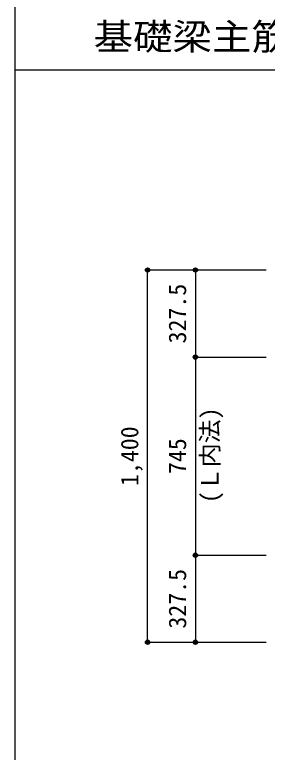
# Model space of a CAD drawing. Units: millimetres at full size, sheet at 1:30. Extents: x -5973 to 5954, y -4195 to 4201.
# Drawn here: x -5973 to -5022, y -2788 to -15 of the extents above; entities that cross this region are included whole.
import ezdxf
from ezdxf.enums import TextEntityAlignment as Align

# ---------------------------------------------------------------- set-up
doc = ezdxf.new("R2010")
doc.units = ezdxf.units.MM
doc.header["$LTSCALE"] = 30
doc.header["$PDMODE"] = 32
doc.header["$PDSIZE"] = 15
for name, color, linetype in [('0-7_文字', 4, 'Continuous'), ('0-D_寸法', 4, 'Continuous'), ('6-7_文字', 7, 'Continuous'), ('F-0_枠', 6, 'Continuous')]:
    doc.layers.add(name, color=color, linetype=linetype)
doc.styles.add('ＭＳ ゴシック', font='')
doc.styles.get('ＭＳ ゴシック').set_extended_font_data('MS Gothic')

msp = doc.modelspace()

# ---------------------------------------------------------------- linework, layer by layer
at = {"layer": '0-D_寸法'}
for p, q in [((-5472.84, -974.89), (-5292.84, -974.89)), ((-5472.84, -974.89), (-5292.84, -974.89)), ((-5472.84, -2374.89), (-5472.84, -974.89)), ((-5292.84, -974.89), (-5292.84, -1302.39)), ((-5292.84, -974.89), (-5025.8, -974.89)), ((-5292.84, -1302.39), (-5025.8, -1302.39)), ((-5292.84, -1302.39), (-5292.84, -2047.39)), ((-5292.84, -2047.39), (-5025.8, -2047.39)), ((-5292.84, -2047.39), (-5292.84, -2374.89)), ((-5472.84, -2374.89), (-5292.84, -2374.89)), ((-5292.84, -2374.89), (-5025.8, -2374.89)), ((-5292.84, -2374.89), (-5025.8, -2374.89))]:
    msp.add_line(p, q, dxfattribs=at)
for centre, radius in [((-5472.84, -974.89), 8), ((-5472.84, -974.89), 7.2), ((-5472.84, -974.89), 6.4), ((-5472.84, -974.89), 5.6), ((-5472.84, -974.89), 4.8), ((-5292.84, -974.89), 8), ((-5292.84, -974.89), 7.2), ((-5292.84, -974.89), 6.4), ((-5292.84, -974.89), 5.6), ((-5292.84, -974.89), 4.8), ((-5472.84, -974.89), 4), ((-5472.84, -974.89), 3.2), ((-5472.84, -974.89), 2.4), ((-5472.84, -974.89), 1.6), ((-5472.84, -974.89), 0.8), ((-5292.84, -974.89), 4), ((-5292.84, -974.89), 3.2), ((-5292.84, -974.89), 2.4), ((-5292.84, -974.89), 1.6), ((-5292.84, -974.89), 0.8), ((-5292.84, -1302.39), 8), ((-5292.84, -1302.39), 7.2), ((-5292.84, -1302.39), 6.4), ((-5292.84, -1302.39), 5.6), ((-5292.84, -1302.39), 4.8), ((-5292.84, -1302.39), 4), ((-5292.84, -1302.39), 3.2), ((-5292.84, -1302.39), 2.4), ((-5292.84, -1302.39), 1.6), ((-5292.84, -1302.39), 0.8), ((-5292.84, -2047.39), 8), ((-5292.84, -2047.39), 7.2), ((-5292.84, -2047.39), 6.4), ((-5292.84, -2047.39), 5.6), ((-5292.84, -2047.39), 4.8), ((-5292.84, -2047.39), 4), ((-5292.84, -2047.39), 3.2), ((-5292.84, -2047.39), 2.4), ((-5292.84, -2047.39), 1.6), ((-5292.84, -2047.39), 0.8), ((-5472.84, -2374.89), 8), ((-5472.84, -2374.89), 7.2), ((-5472.84, -2374.89), 6.4), ((-5472.84, -2374.89), 5.6), ((-5472.84, -2374.89), 4.8), ((-5472.84, -2374.89), 4), ((-5472.84, -2374.89), 3.2), ((-5472.84, -2374.89), 2.4), ((-5472.84, -2374.89), 1.6), ((-5472.84, -2374.89), 0.8), ((-5292.84, -2374.89), 8), ((-5292.84, -2374.89), 7.2), ((-5292.84, -2374.89), 6.4), ((-5292.84, -2374.89), 5.6), ((-5292.84, -2374.89), 4.8), ((-5292.84, -2374.89), 4), ((-5292.84, -2374.89), 3.2), ((-5292.84, -2374.89), 2.4), ((-5292.84, -2374.89), 1.6), ((-5292.84, -2374.89), 0.8)]:
    msp.add_circle(centre, radius, dxfattribs=at)
at = {"layer": '0-D_寸法', "color": 7}
for p in [(-5472.84, -974.89), (-5292.84, -974.89), (-5292.84, -974.89), (-5292.84, -1302.39), (-5292.84, -1302.39), (-5292.84, -2047.39), (-5292.84, -2047.39), (-5472.84, -2374.89), (-5292.84, -2374.89), (-5292.84, -2374.89)]:
    msp.add_point(p, dxfattribs=at)
at = {"layer": 'F-0_枠'}
msp.add_line((-5972.88, 4201.15), (-5972.88, -4195.24), dxfattribs=at)
at = {"layer": 'F-0_枠', "color": 2}
msp.add_line((-5972.88, -222.05), (3723.6, -222.05), dxfattribs=at)

# ---------------------------------------------------------------- texts
at = {"layer": '0-7_文字', "style": 'ＭＳ ゴシック'}
msp.add_text('(Ｌ内法)', height=65.98, rotation=90, dxfattribs=at).set_placement((-5185.6, -1851.68), align=Align.BOTTOM_LEFT)
at = {"layer": '0-D_寸法', "style": 'ＭＳ ゴシック'}
for s, p in [('327.5', (-5307.84, -1251.14)), ('1,400', (-5487.84, -1787.39)), ('745', (-5307.84, -1742.39)), ('327.5', (-5307.84, -2323.64))]:
    msp.add_text(s, height=65.98, rotation=90, dxfattribs=at).set_placement(p, align=Align.BOTTOM_LEFT)
at = {"layer": '6-7_文字', "color": 2, "style": 'ＭＳ ゴシック', "width": 1.1}
msp.add_text('\u3000\u3000基礎梁主筋\u3000６本タイプ', height=98.97, dxfattribs=at).set_placement((-5972.88, -177.05), align=Align.BOTTOM_LEFT)

doc.saveas('drawing.dxf')
